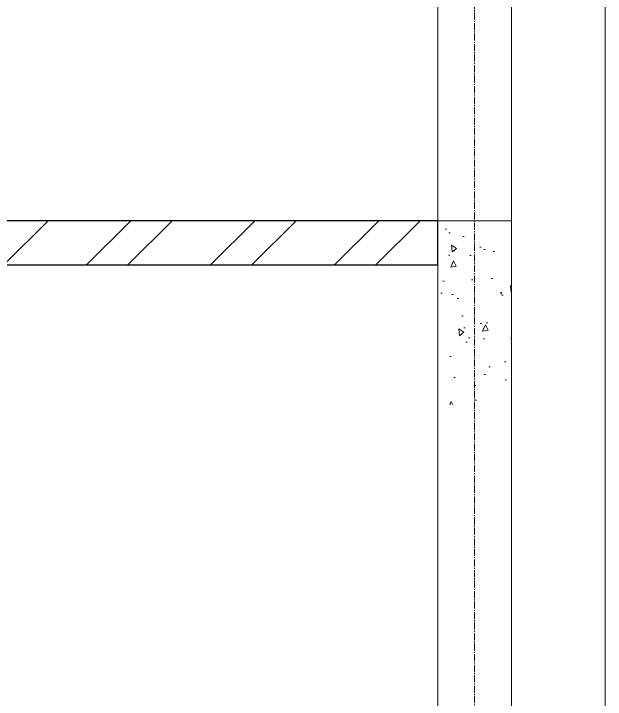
# Model space of a CAD drawing. Header units: millimetres. Extents: x 470010 to 1231400, y -134005 to 421770.
# Drawn here: x 527902 to 529509, y -112102 to -110239 of the extents above; entities that cross this region are included whole.
import ezdxf

# ---------------------------------------------------------------- set-up
doc = ezdxf.new("R2010")
doc.units = ezdxf.units.MM
doc.linetypes.add('CENTER2', pattern=[28.575, 19.05, -3.175, 3.175, -3.175])
for name, color, linetype, lineweight in [('A-Wall-Open', 31, 'Continuous', 5), ('АР_Стены кирпич', 32, 'Continuous', 20), ('АР_Стены ПЕНОблок', 52, 'Continuous', 20), ('АР_Штриховка', 8, 'Continuous', 0)]:
    doc.layers.add(name, color=color, linetype=linetype, lineweight=lineweight)
doc.layers.add('АР_Оси_РД_100', color=7, linetype='Continuous', lineweight=0, true_color=0x525252)
doc.layers.add('РД_Витраж_проем', color=80, linetype='Continuous', lineweight=0, plot=False)

msp = doc.modelspace()

# ---------------------------------------------------------------- hatches: boundary and pattern name
at = {"layer": 'АР_Штриховка', "linetype": 'Continuous', "lineweight": 0, "true_color": 0x000000}
h = msp.add_hatch(dxfattribs=at)
h.set_pattern_fill('AR-CONC', color=18, angle=-315, style=0)
h.set_pattern_definition([(95, (509053.93, -143101.69), (140.09465, 117.5534), [19.05, -209.55]), (40, (509053.93, -143101.69), (-160.01845, 110.1767), [15.24, -167.6406]), (145.45144, (509065.6, -143091.89), (-19.9238, 227.7301), [16.19, -178.09024]), (91.1842, (509018.01, -143065.77), (221.4102, 161.9534), [28.575, -314.325]), (141.63556, (509036.46, -143052.27), (-7.0866, 342.8268), [24.285, -267.1356]), (36.18415, (509018, -143065.77), (-7.0866, 342.8268), [22.86, -251.4597]), (66, (509044.95, -143056.79), (179.52, 34.89515), [19.05, -209.55]), (11, (509044.95, -143056.79), (-86.5399, 173.9412), [15.24, -167.64]), (116.45145, (509059.91, -143053.88), (92.98005, 208.83634), [16.19, -178.0899]), (82.5, (509053.93, -143101.69), (-57.60547, 61.97341), [0, -165.608, 0, -170.18, 0, -168.275]), (52.5, (509053.93, -143101.69), (-23.58973, 118.087), [0, -97.028, 0, -161.798, 0, -64.135]), (12.5, (509013.88, -143141.74), (99.92786, 91.8262), [0, -63.5, 0, -198.12, 0, -262.89]), (2.5, (508995.92, -143159.7), (86.7639, 122.7224), [0, -82.55, 0, -131.572, 0, -186.69])])
h.paths.add_polyline_path([(529253.936, -109701.687), (529053.936, -109701.687), (529053.936, -109701.688), (529253.936, -109701.688)], flags=0)
h.paths.add_polyline_path([(529253.936, -110801.688), (529053.936, -110801.688), (529053.937, -111301.688), (529253.937, -111301.688)], flags=0)
h = msp.add_hatch(dxfattribs=at)
h.set_pattern_fill('ANSI32', color=18, scale=25, angle=360, style=0)
h.set_pattern_definition([(45, (509053.93, -143101.69), (-168.3798, 168.3798), []), (45, (509166.19, -143101.69), (-168.3798, 168.3798), [])])
h.paths.add_polyline_path([(529053.932, -110921.687), (529053.932, -110801.687), (525199.121, -110801.687), (525199.121, -110921.687)], flags=0)

# ---------------------------------------------------------------- linework, layer by layer
at = {"layer": 'A-Wall-Open', "color": 18, "linetype": 'Continuous', "lineweight": 0, "true_color": 0x000000}
for p, q in [((529053.936, -109701.688), (529053.936, -110801.688)), ((529253.932, -109701.687), (529253.932, -110801.687)), ((529253.936, -109701.688), (529253.936, -110801.688)), ((529508.932, -109701.687), (529508.932, -110801.687)), ((529053.937, -111301.688), (529053.938, -113501.688)), ((529253.937, -111301.688), (529253.938, -113501.688))]:
    msp.add_line(p, q, dxfattribs=at)
at = {"layer": 'АР_Оси_РД_100', "linetype": 'CENTER2'}
msp.add_line((529153.933, -133315.052), (529153.933, -99101.687), dxfattribs=at)
at = {"layer": 'АР_Стены кирпич', "color": 18, "linetype": 'Continuous', "lineweight": 25, "true_color": 0x000000}
for p, q in [((529053.932, -110801.687), (525199.121, -110801.687)), ((529053.932, -110921.687), (529053.932, -110801.687)), ((525199.121, -110921.687), (529053.932, -110921.687))]:
    msp.add_line(p, q, dxfattribs=at)
at = {"layer": 'АР_Стены ПЕНОблок', "color": 18, "linetype": 'Continuous', "lineweight": 20, "true_color": 0x000000}
for p, q in [((529253.936, -110801.688), (529053.936, -110801.688)), ((529053.936, -110801.688), (529053.937, -111301.688)), ((529253.937, -111301.688), (529253.936, -110801.688))]:
    msp.add_line(p, q, dxfattribs=at)
at = {"layer": 'РД_Витраж_проем', "color": 18, "linetype": 'Continuous', "lineweight": 0, "true_color": 0x000000}
for p, q in [((529253.932, -109701.687), (529253.932, -113501.687)), ((529508.932, -109701.687), (529508.932, -113501.687))]:
    msp.add_line(p, q, dxfattribs=at)

doc.saveas('drawing.dxf')
